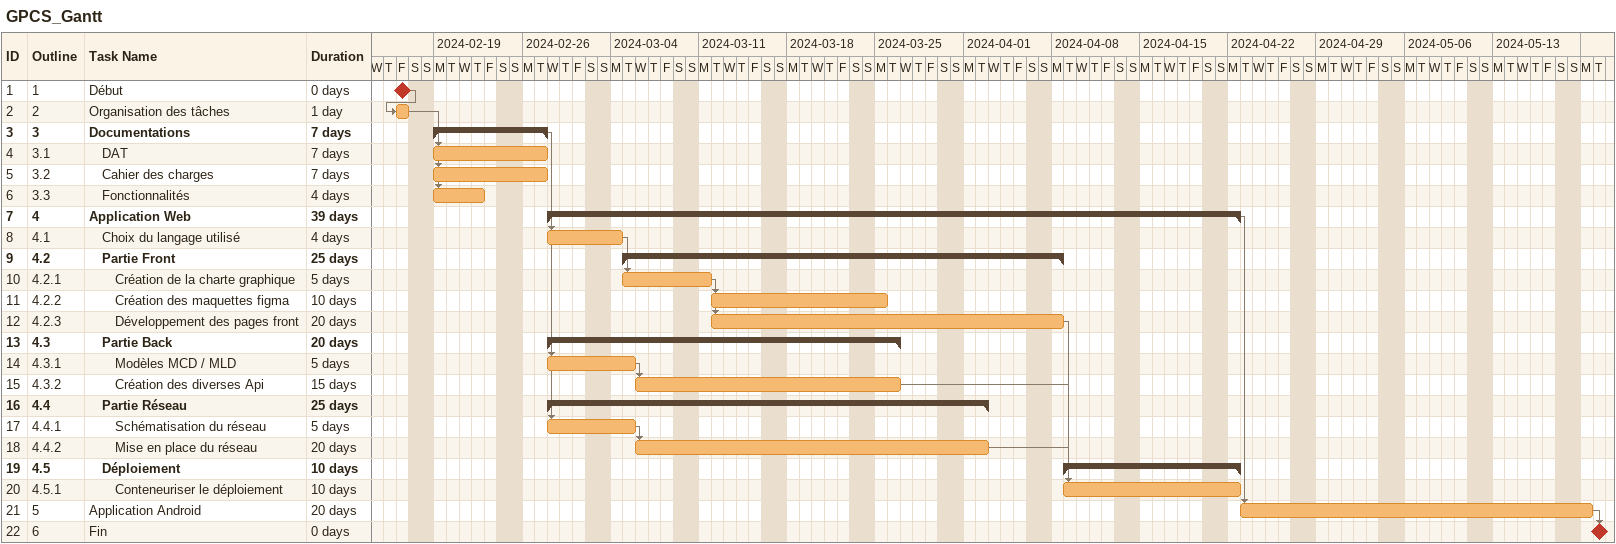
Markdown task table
GPCS_Gantt

| ID | WBS | Task | Duration | Start | Finish | Predecessors |
|---|---|---|---|---|---|---|
| 1 | 1 | Début | 0d | 2024-02-16 | 2024-02-16 |  |
| 2 | 2 | Organisation des tâches | 1d | 2024-02-16 | 2024-02-16 | 1 |
| 3 | 3 | **Documentations** | 7d | 2024-02-19 | 2024-02-27 |  |
| 4 | 3.1 | DAT | 7d | 2024-02-19 | 2024-02-27 | 2 |
| 5 | 3.2 | Cahier des charges | 7d | 2024-02-19 | 2024-02-27 | 2 |
| 6 | 3.3 | Fonctionnalités | 4d | 2024-02-19 | 2024-02-22 | 2 |
| 7 | 4 | **Application Web** | 39d | 2024-02-28 | 2024-04-22 |  |
| 8 | 4.1 | Choix du langage utilisé | 4d | 2024-02-28 | 2024-03-04 | 3 |
| 9 | 4.2 | **Partie Front** | 25d | 2024-03-05 | 2024-04-08 |  |
| 10 | 4.2.1 | Création de la charte graphique | 5d | 2024-03-05 | 2024-03-11 | 8 |
| 11 | 4.2.2 | Création des maquettes figma | 10d | 2024-03-12 | 2024-03-25 | 10 |
| 12 | 4.2.3 | Développement des pages front | 20d | 2024-03-12 | 2024-04-08 | 10 |
| 13 | 4.3 | **Partie Back** | 20d | 2024-02-28 | 2024-03-26 |  |
| 14 | 4.3.1 | Modèles MCD / MLD | 5d | 2024-02-28 | 2024-03-05 | 3 |
| 15 | 4.3.2 | Création des diverses Api | 15d | 2024-03-06 | 2024-03-26 | 14 |
| 16 | 4.4 | **Partie Réseau** | 25d | 2024-02-28 | 2024-04-02 |  |
| 17 | 4.4.1 | Schématisation du réseau | 5d | 2024-02-28 | 2024-03-05 | 3 |
| 18 | 4.4.2 | Mise en place du réseau | 20d | 2024-03-06 | 2024-04-02 | 17 |
| 19 | 4.5 | **Déploiement** | 10d | 2024-04-09 | 2024-04-22 |  |
| 20 | 4.5.1 | Conteneuriser le déploiement | 10d | 2024-04-09 | 2024-04-22 | 12, 15, 18 |
| 21 | 5 | Application Android | 20d | 2024-04-23 | 2024-05-20 | 7 |
| 22 | 6 | Fin | 0d | 2024-05-21 | 2024-05-21 | 21 |
